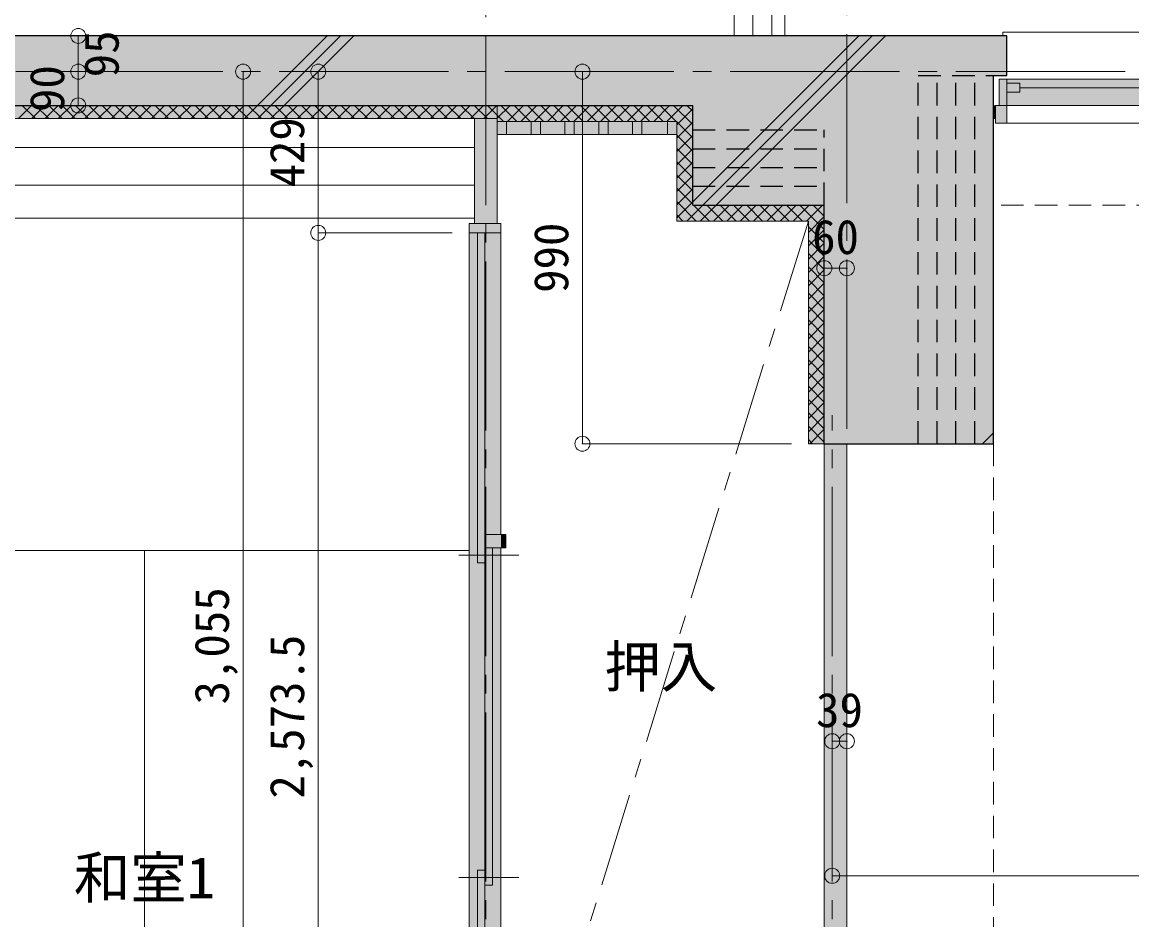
# Model space of a CAD drawing. Units: millimetres at full size, sheet at 1:50. Extents: x -9674 to 9699, y -6794 to 6791.
# Drawn here: x -5192 to -2241, y 1788 to 4176 of the extents above; entities that cross this region are included whole.
import ezdxf
from ezdxf.enums import TextEntityAlignment as Align

# ---------------------------------------------------------------- set-up
doc = ezdxf.new("R2010")
doc.units = ezdxf.units.MM
doc.header["$LTSCALE"] = 50
doc.header["$PDMODE"] = 32
doc.header["$PDSIZE"] = 40
for name, pattern in [('CHAIN1', [8, 5, -1, 1, -1]), ('CHAIN2', [12, 9, -1, 1, -1]), ('DASHED1', [1.8, 1.2, -0.6])]:
    doc.linetypes.add(name, pattern=pattern)
for name, color, linetype, lineweight in [('1-0_芯', 7, 'CHAIN2', 9), ('1-1_躯体', 2, 'Continuous', 25), ('1-2_間仕切', 3, 'Continuous', 18), ('1-3_建具', 3, 'Continuous', 18), ('1-4_仕上げ', 4, 'Continuous', 9), ('1-6_ﾊﾞﾙｺﾆｰ・階段', 7, 'Continuous', 9), ('1-7_その他', 7, 'DASHED1', 9), ('1-8_ハッチ', 4, 'Continuous', 9), ('1-A_文字', 7, 'Continuous', 9), ('1-B_寸法', 7, 'Continuous', 9), ('1-C_梁', 7, 'DASHED1', 9)]:
    doc.layers.add(name, color=color, linetype=linetype, lineweight=lineweight)
for name, color, linetype in [('4-0', 1, 'Continuous'), ('4-1', 2, 'Continuous'), ('4-2', 4, 'Continuous'), ('4-F', 4, 'Continuous')]:
    doc.layers.add(name, color=color, linetype=linetype)
doc.styles.add('ＭＳ ゴシック', font='')
doc.styles.get('ＭＳ ゴシック').set_extended_font_data('MS Gothic')

msp = doc.modelspace()

# ---------------------------------------------------------------- linework, layer by layer
at = {"layer": '1-0_芯'}
for p, q in [((-3958.75, 89.53), (-3958.75, 5294.53)), ((-2998.75, -4105.47), (-2998.75, 5294.53)), ((-8708.75, 4044.53), (8446.25, 4044.53)), ((-3037.75, 89.53), (-3037.75, 3130.71))]:
    msp.add_line(p, q, dxfattribs=at)
at = {"layer": '1-1_躯体', "linetype": 'DASHED1'}
for p, q in [((-2758.75, 3054.53), (-2758.75, 4034.53)), ((-2708.75, 3054.53), (-2708.75, 4034.53)), ((-2658.75, 3054.53), (-2658.75, 4034.53)), ((-3408.75, 3889.53), (-3058.75, 3889.53)), ((-3058.75, 3689.53), (-3058.75, 3889.53)), ((-3408.75, 3839.53), (-3058.75, 3839.53)), ((-3408.75, 3789.53), (-3058.75, 3789.53)), ((-3408.75, 3739.53), (-3058.75, 3739.53))]:
    msp.add_line(p, q, dxfattribs=at)
at = {"layer": '1-1_躯体'}
for p, q in [((-3408.75, 3689.53), (-3408.75, 3954.53)), ((-3408.75, 3689.53), (-3058.75, 3689.53)), ((-3058.75, 3054.53), (-3058.75, 3689.53)), ((-3058.75, 3054.53), (-2608.75, 3054.53))]:
    msp.add_line(p, q, dxfattribs=at)
for points in [[(-2573.75, 4034.53), (-2573.75, 4139.53), (-7108.75, 4139.53)], [(-2608.75, 3054.53), (-2608.75, 4034.53), (-2573.75, 4034.53)], [(-6308.75, 3689.53), (-6308.75, 3954.53), (-3408.75, 3954.53)]]:
    msp.add_lwpolyline(points, dxfattribs=at)
at = {"layer": '1-1_躯体', "linetype": 'DASHED1'}
msp.add_lwpolyline([(-2808.75, 3054.53), (-2808.75, 4034.53), (-2608.75, 4034.53)], dxfattribs=at)
at = {"layer": '1-2_間仕切'}
for p, q in [((-3988.75, 3640.53), (-3988.75, 3919.53)), ((-3928.75, 3640.53), (-3928.75, 3919.53)), ((-3903.75, 3877.03), (-3903.75, 3912.03)), ((-3838.75, 3877.03), (-3838.75, 3912.03)), ((-3813.75, 3877.03), (-3813.75, 3912.03)), ((-3748.75, 3877.03), (-3748.75, 3912.03)), ((-3723.75, 3877.03), (-3723.75, 3912.03)), ((-3658.75, 3877.03), (-3658.75, 3912.03)), ((-3633.75, 3877.03), (-3633.75, 3912.03)), ((-3568.75, 3877.03), (-3568.75, 3912.03)), ((-3543.75, 3877.03), (-3543.75, 3912.03)), ((-3476.25, 3877.03), (-3476.25, 3912.03)), ((-3928.75, 3877.03), (-3451.25, 3877.03)), ((-3058.75, 3054.53), (-3058.75, 1019.53)), ((-2998.75, 3054.53), (-2998.75, 495.53))]:
    msp.add_line(p, q, dxfattribs=at)
at = {"layer": '1-3_建具', "color": 7, "lineweight": 9}
for p, q in [((-2583.75, 4139.53), (-2583.75, 4149.53)), ((-2583.75, 4149.53), (-1033.75, 4149.53)), ((-2593.75, 4024.53), (-2558.75, 4024.53)), ((-2593.75, 4024.53), (-2593.75, 3954.53)), ((-2573.75, 3954.53), (-2573.75, 4024.53)), ((-1058.75, 4024.53), (-2558.75, 4024.53)), ((-2558.75, 3954.53), (-2573.75, 3954.53)), ((-1058.75, 3954.53), (-2558.75, 3954.53)), ((-2573.75, 3907.53), (-1043.75, 3907.53)), ((-4003.75, 3615.53), (-4003.75, 1042.03)), ((-3918.75, 2812.69), (-3918.75, 3615.53)), ((-3918.75, 1042.03), (-3918.75, 2777.69)), ((-3871.25, 2757.69), (-4031.25, 2757.69)), ((-3871.25, 1899.86), (-4031.25, 1899.86))]:
    msp.add_line(p, q, dxfattribs=at)
at = {"layer": '1-3_建具'}
for p, q in [((-2538.75, 4013.53), (-2573.75, 4013.53)), ((-2538.75, 3989.53), (-2573.75, 3989.53)), ((-2538.75, 4013.53), (-2538.75, 3989.53)), ((-1826.25, 4001.53), (-2538.75, 4001.53)), ((-2603.75, 3954.53), (-2573.75, 3954.53)), ((-2603.75, 3907.53), (-2603.75, 3954.53)), ((-2573.75, 3907.53), (-2573.75, 3954.53)), ((-2603.75, 3907.53), (-2603.75, 3908.56)), ((-2603.75, 3907.53), (-2573.75, 3907.53)), ((-4003.75, 3640.53), (-3918.75, 3640.53)), ((-4003.75, 3615.53), (-4003.75, 3640.53)), ((-3918.75, 3640.53), (-3918.75, 3615.53)), ((-4003.75, 3615.53), (-3918.75, 3615.53)), ((-3981.25, 2737.69), (-3981.25, 3615.53)), ((-3961.25, 2737.69), (-3961.25, 3615.53)), ((-3961.25, 2777.69), (-3961.25, 1879.86)), ((-3941.25, 1879.86), (-3941.25, 2777.69)), ((-3981.25, 2737.69), (-3961.25, 2737.69)), ((-3981.25, 1919.86), (-3961.25, 1919.86)), ((-3981.25, 1042.03), (-3981.25, 1919.86)), ((-3961.25, 1919.86), (-3961.25, 1042.03)), ((-3961.25, 1879.86), (-3941.25, 1879.86))]:
    msp.add_line(p, q, dxfattribs=at)
msp.add_lwpolyline([(-3961.25, 2812.69), (-3906.25, 2812.69), (-3906.25, 2777.69), (-3961.25, 2777.69)], close=True, dxfattribs=at)
at = {"layer": '1-4_仕上げ'}
for p, q in [((-6273.75, 3842.28), (-3988.75, 3842.28)), ((-6273.75, 3742.28), (-3988.75, 3742.28)), ((-6273.75, 3654.53), (-3988.75, 3654.53)), ((-4003.75, 2770.78), (-5745.42, 2770.78)), ((-4867.08, 2770.78), (-4867.08, 1003.28))]:
    msp.add_line(p, q, dxfattribs=at)
at = {"layer": '1-6_ﾊﾞﾙｺﾆｰ・階段'}
for p, q in [((-3298.75, 4889.53), (-3298.75, 4139.53)), ((-3248.75, 4863.06), (-3248.75, 4139.53)), ((-3198.75, 4836.6), (-3198.75, 4139.53)), ((-3163.75, 4818.07), (-3163.75, 4139.53))]:
    msp.add_line(p, q, dxfattribs=at)
at = {"layer": '1-7_その他', "color": 4, "linetype": 'CHAIN1'}
msp.add_line((-3101.25, 3647.03), (-3918.75, 1019.53), dxfattribs=at)
at = {"layer": '1-8_ハッチ'}
for p, q in [((-4566.11, 3954.53), (-4381.11, 4139.53)), ((-4530.75, 3954.53), (-4345.75, 4139.53)), ((-4495.4, 3954.53), (-4310.4, 4139.53)), ((-3408.75, 3697.67), (-2966.9, 4139.53)), ((-3381.54, 3689.53), (-2931.54, 4139.53)), ((-3346.19, 3689.53), (-2896.19, 4139.53)), ((-5202.15, 3919.53), (-5167.15, 3954.53)), ((-5191.96, 3954.53), (-5156.96, 3919.53)), ((-5166.8, 3919.53), (-5131.8, 3954.53)), ((-5156.61, 3954.53), (-5121.61, 3919.53)), ((-5131.44, 3919.53), (-5096.44, 3954.53)), ((-5121.25, 3954.53), (-5086.25, 3919.53)), ((-5096.08, 3919.53), (-5061.08, 3954.53)), ((-5085.9, 3954.53), (-5050.9, 3919.53)), ((-5060.73, 3919.53), (-5025.73, 3954.53)), ((-5050.54, 3954.53), (-5015.54, 3919.53)), ((-5025.37, 3919.53), (-4990.37, 3954.53)), ((-5015.19, 3954.53), (-4980.19, 3919.53)), ((-4990.02, 3919.53), (-4955.02, 3954.53)), ((-4979.83, 3954.53), (-4944.83, 3919.53)), ((-4954.66, 3919.53), (-4919.66, 3954.53)), ((-4944.48, 3954.53), (-4909.48, 3919.53)), ((-4919.31, 3919.53), (-4884.31, 3954.53)), ((-4909.12, 3954.53), (-4874.12, 3919.53)), ((-4883.95, 3919.53), (-4848.95, 3954.53)), ((-4873.77, 3954.53), (-4838.77, 3919.53)), ((-4848.6, 3919.53), (-4813.6, 3954.53)), ((-4838.41, 3954.53), (-4803.41, 3919.53)), ((-4813.24, 3919.53), (-4778.24, 3954.53)), ((-4803.06, 3954.53), (-4768.06, 3919.53)), ((-4777.89, 3919.53), (-4742.89, 3954.53)), ((-4767.7, 3954.53), (-4732.7, 3919.53)), ((-4742.53, 3919.53), (-4707.53, 3954.53)), ((-4732.34, 3954.53), (-4697.34, 3919.53)), ((-4707.18, 3919.53), (-4672.18, 3954.53)), ((-4696.99, 3954.53), (-4661.99, 3919.53)), ((-4671.82, 3919.53), (-4636.82, 3954.53)), ((-4661.63, 3954.53), (-4626.63, 3919.53)), ((-4636.46, 3919.53), (-4601.46, 3954.53)), ((-4626.28, 3954.53), (-4591.28, 3919.53)), ((-4601.11, 3919.53), (-4566.11, 3954.53)), ((-4590.92, 3954.53), (-4555.92, 3919.53)), ((-4565.75, 3919.53), (-4530.75, 3954.53)), ((-4555.57, 3954.53), (-4520.57, 3919.53)), ((-4530.4, 3919.53), (-4495.4, 3954.53)), ((-4520.21, 3954.53), (-4485.21, 3919.53)), ((-4495.04, 3919.53), (-4460.04, 3954.53)), ((-4484.86, 3954.53), (-4449.86, 3919.53)), ((-4459.69, 3919.53), (-4424.69, 3954.53)), ((-4449.5, 3954.53), (-4414.5, 3919.53)), ((-4424.33, 3919.53), (-4389.33, 3954.53)), ((-4414.15, 3954.53), (-4379.15, 3919.53)), ((-4388.98, 3919.53), (-4353.98, 3954.53)), ((-4378.79, 3954.53), (-4343.79, 3919.53)), ((-4353.62, 3919.53), (-4318.62, 3954.53)), ((-4343.44, 3954.53), (-4308.44, 3919.53)), ((-4318.27, 3919.53), (-4283.27, 3954.53)), ((-4308.08, 3954.53), (-4273.08, 3919.53)), ((-4282.91, 3919.53), (-4247.91, 3954.53)), ((-4272.73, 3954.53), (-4237.73, 3919.53)), ((-4247.56, 3919.53), (-4212.56, 3954.53)), ((-4237.37, 3954.53), (-4202.37, 3919.53)), ((-4212.2, 3919.53), (-4177.2, 3954.53)), ((-4202.01, 3954.53), (-4167.01, 3919.53)), ((-4176.85, 3919.53), (-4141.85, 3954.53)), ((-4166.66, 3954.53), (-4131.66, 3919.53)), ((-4141.49, 3919.53), (-4106.49, 3954.53)), ((-4131.3, 3954.53), (-4096.3, 3919.53)), ((-4106.13, 3919.53), (-4071.13, 3954.53)), ((-4095.95, 3954.53), (-4060.95, 3919.53)), ((-4070.78, 3919.53), (-4035.78, 3954.53)), ((-4060.59, 3954.53), (-4025.59, 3919.53)), ((-4035.42, 3919.53), (-4000.42, 3954.53)), ((-4025.24, 3954.53), (-3990.24, 3919.53)), ((-4000.07, 3919.53), (-3965.07, 3954.53)), ((-3989.88, 3954.53), (-3954.88, 3919.53)), ((-3964.71, 3919.53), (-3929.71, 3954.53)), ((-3954.53, 3954.53), (-3912.03, 3912.03)), ((-3929.36, 3919.53), (-3894.36, 3954.53)), ((-3928.75, 3919.53), (-3928.75, 3954.53)), ((-3919.17, 3954.53), (-3876.67, 3912.03)), ((-3901.5, 3912.03), (-3859, 3954.53)), ((-3883.82, 3954.53), (-3841.32, 3912.03)), ((-3866.15, 3912.03), (-3823.65, 3954.53)), ((-3848.46, 3954.53), (-3805.96, 3912.03)), ((-3830.79, 3912.03), (-3788.29, 3954.53)), ((-3813.11, 3954.53), (-3770.61, 3912.03)), ((-3795.44, 3912.03), (-3752.94, 3954.53)), ((-3777.75, 3954.53), (-3735.25, 3912.03)), ((-3760.08, 3912.03), (-3717.58, 3954.53)), ((-3742.4, 3954.53), (-3699.9, 3912.03)), ((-3724.73, 3912.03), (-3682.23, 3954.53)), ((-3707.04, 3954.53), (-3664.54, 3912.03)), ((-3689.37, 3912.03), (-3646.87, 3954.53)), ((-3671.68, 3954.53), (-3629.18, 3912.03)), ((-3654.02, 3912.03), (-3611.52, 3954.53)), ((-3636.33, 3954.53), (-3593.83, 3912.03)), ((-3618.66, 3912.03), (-3576.16, 3954.53)), ((-3600.97, 3954.53), (-3558.47, 3912.03)), ((-3583.3, 3912.03), (-3540.8, 3954.53)), ((-3565.62, 3954.53), (-3523.12, 3912.03)), ((-3547.95, 3912.03), (-3505.45, 3954.53)), ((-3530.26, 3954.53), (-3487.76, 3912.03)), ((-3512.59, 3912.03), (-3470.09, 3954.53)), ((-3494.91, 3954.53), (-3408.75, 3868.37)), ((-3477.24, 3912.03), (-3434.74, 3954.53)), ((-3459.55, 3954.53), (-3408.75, 3903.72)), ((-3451.25, 3902.66), (-3408.75, 3945.16)), ((-3424.2, 3954.53), (-3408.75, 3939.08)), ((-6273.75, 3919.53), (-3928.75, 3919.53)), ((-3928.75, 3912.03), (-3451.25, 3912.03)), ((-3451.25, 3647.03), (-3451.25, 3912.03)), ((-3451.25, 3867.31), (-3408.75, 3909.81)), ((-2603.75, 3919.53), (-2608.75, 3919.53)), ((-3451.25, 3875.51), (-3408.75, 3833.01)), ((-3451.25, 3831.95), (-3408.75, 3874.45)), ((-3451.25, 3840.16), (-3408.75, 3797.66)), ((-3451.25, 3796.59), (-3408.75, 3839.09)), ((-3451.25, 3804.8), (-3408.75, 3762.3)), ((-3451.25, 3761.24), (-3408.75, 3803.74)), ((-3451.25, 3769.45), (-3408.75, 3726.95)), ((-3451.25, 3725.88), (-3408.75, 3768.38)), ((-3451.25, 3734.09), (-3408.75, 3691.59)), ((-3451.25, 3690.53), (-3408.75, 3733.03)), ((-3451.25, 3698.74), (-3399.54, 3647.03)), ((-3451.25, 3655.17), (-3408.75, 3697.67)), ((-3424.04, 3647.03), (-3381.54, 3689.53)), ((-3406.68, 3689.53), (-3364.18, 3647.03)), ((-3388.69, 3647.03), (-3346.19, 3689.53)), ((-3371.33, 3689.53), (-3328.83, 3647.03)), ((-3353.33, 3647.03), (-3310.83, 3689.53)), ((-3335.97, 3689.53), (-3293.47, 3647.03)), ((-3317.97, 3647.03), (-3275.47, 3689.53)), ((-3300.62, 3689.53), (-3258.12, 3647.03)), ((-3282.62, 3647.03), (-3240.12, 3689.53)), ((-3265.26, 3689.53), (-3222.76, 3647.03)), ((-3247.26, 3647.03), (-3204.76, 3689.53)), ((-3229.91, 3689.53), (-3187.41, 3647.03)), ((-3211.91, 3647.03), (-3169.41, 3689.53)), ((-3194.55, 3689.53), (-3152.05, 3647.03)), ((-3176.55, 3647.03), (-3134.05, 3689.53)), ((-3159.2, 3689.53), (-3116.7, 3647.03)), ((-3141.2, 3647.03), (-3098.7, 3689.53)), ((-3123.84, 3689.53), (-3058.75, 3624.44)), ((-3105.84, 3647.03), (-3063.34, 3689.53)), ((-3088.49, 3689.53), (-3058.75, 3659.79)), ((-3451.25, 3663.38), (-3434.9, 3647.03)), ((-3451.25, 3647.03), (-3101.25, 3647.03)), ((-3101.25, 3616.26), (-3058.75, 3658.76)), ((-3101.25, 3054.53), (-3101.25, 3647.03)), ((-3101.25, 3631.58), (-3058.75, 3589.08)), ((-3101.25, 3580.91), (-3058.75, 3623.41)), ((-3101.25, 3596.22), (-3058.75, 3553.72)), ((-3101.25, 3545.55), (-3058.75, 3588.05)), ((-3101.25, 3560.87), (-3058.75, 3518.37)), ((-3101.25, 3510.2), (-3058.75, 3552.7)), ((-3101.25, 3525.51), (-3058.75, 3483.01)), ((-3101.25, 3474.84), (-3058.75, 3517.34)), ((-3101.25, 3490.16), (-3058.75, 3447.66)), ((-3101.25, 3439.49), (-3058.75, 3481.99)), ((-3101.25, 3454.8), (-3058.75, 3412.3)), ((-3101.25, 3404.13), (-3058.75, 3446.63)), ((-3101.25, 3419.45), (-3058.75, 3376.95)), ((-3101.25, 3368.78), (-3058.75, 3411.28)), ((-3101.25, 3384.09), (-3058.75, 3341.59)), ((-3101.25, 3333.42), (-3058.75, 3375.92)), ((-3101.25, 3348.74), (-3058.75, 3306.24)), ((-3101.25, 3298.07), (-3058.75, 3340.57)), ((-3101.25, 3313.38), (-3058.75, 3270.88)), ((-3101.25, 3262.71), (-3058.75, 3305.21)), ((-3101.25, 3278.03), (-3058.75, 3235.53)), ((-3101.25, 3227.36), (-3058.75, 3269.86)), ((-3101.25, 3242.67), (-3058.75, 3200.17)), ((-3101.25, 3192), (-3058.75, 3234.5)), ((-3101.25, 3207.32), (-3058.75, 3164.82)), ((-3101.25, 3156.64), (-3058.75, 3199.14)), ((-3101.25, 3171.96), (-3058.75, 3129.46)), ((-3101.25, 3121.29), (-3058.75, 3163.79)), ((-3101.25, 3136.61), (-3058.75, 3094.11)), ((-3101.25, 3085.93), (-3058.75, 3128.43)), ((-3101.25, 3101.25), (-3058.75, 3058.75)), ((-3097.3, 3054.53), (-3058.75, 3093.08)), ((-2637.68, 3054.53), (-2608.75, 3083.46)), ((-3101.25, 3065.89), (-3089.88, 3054.53)), ((-3058.75, 3054.53), (-3101.25, 3054.53)), ((-3061.95, 3054.53), (-3058.75, 3057.72))]:
    msp.add_line(p, q, dxfattribs=at)
at = {"layer": '1-B_寸法'}
for p, q in [((-5042.95, 4044.53), (-5042.95, 4139.53)), ((-5042.95, 3954.53), (-5042.95, 4044.53)), ((-4604.66, 989.53), (-4604.66, 4044.53)), ((-4404.66, 3615.53), (-4404.66, 4044.53)), ((-3702.16, 3054.53), (-3702.16, 4044.53)), ((-4404.66, 1042.03), (-4404.66, 3615.53)), ((-4404.66, 3615.53), (-4048.66, 3615.53)), ((-2998.75, 3521.54), (-3058.75, 3521.54)), ((-3702.16, 3054.53), (-3146.16, 3054.53)), ((-3037.75, 2262.78), (-2998.75, 2262.78)), ((-698.75, 1904.82), (-3037.75, 1904.82))]:
    msp.add_line(p, q, dxfattribs=at)
at = {"layer": '1-B_寸法', "color": 3}
for p in [(-5042.95, 4139.53), (-5042.95, 4044.53), (-4604.66, 4044.53), (-4404.66, 4044.53), (-3702.16, 4044.53), (-5042.95, 3954.53), (-4404.66, 3615.53), (-3058.75, 3521.54), (-2998.75, 3521.54), (-3702.16, 3054.53), (-3037.75, 2262.78), (-2998.75, 2262.78), (-3037.75, 1904.82)]:
    msp.add_point(p, dxfattribs=at)
at = {"layer": '1-C_梁'}
for p, q in [((-728.75, 3689.53), (-2608.75, 3689.53)), ((-2608.75, 3054.53), (-2608.75, 495.53))]:
    msp.add_line(p, q, dxfattribs=at)
at = {"layer": '4-0'}
for points in [[(-7108.75, 4139.53), (-6308.75, 3954.53), (-3408.75, 3954.53)], [(-2608.75, 4034.53), (-2573.75, 4139.53), (-7108.75, 4139.53)], [(-2608.75, 4034.53), (-7108.75, 4139.53), (-3408.75, 3954.53)], [(-2608.75, 4034.53), (-2573.75, 4034.53), (-2573.75, 4139.53)], [(-2608.75, 4034.53), (-3408.75, 3954.53), (-3408.75, 3689.53)], [(-2608.75, 4034.53), (-3408.75, 3689.53), (-3058.75, 3689.53)], [(-3058.75, 3054.53), (-2608.75, 3054.53), (-2608.75, 4034.53)], [(-2608.75, 4034.53), (-3058.75, 3689.53), (-3058.75, 3054.53)]]:
    msp.add_solid(points, dxfattribs=at)
at = {"layer": '4-1'}
msp.add_solid([(-2593.75, 4024.53), (-2593.75, 3954.53), (-1023.75, 4024.53), (-1023.75, 3954.53)], dxfattribs=at)
at = {"layer": '4-2'}
for points in [[(-3988.75, 3640.53), (-3928.75, 3640.53), (-3988.75, 3919.53), (-3928.75, 3919.53)], [(-3928.75, 3912.03), (-3928.75, 3877.03), (-3451.25, 3912.03), (-3451.25, 3910.87)], [(-3928.75, 3877.03), (-3451.25, 3877.03), (-3451.25, 3910.87)], [(-3918.75, 3640.53), (-4003.75, 3640.53), (-4003.75, 144.53)], [(-3918.75, 3640.53), (-4003.75, 144.53), (-3918.75, 2777.69)], [(-3058.75, 3054.53), (-2998.75, 3054.53), (-3058.75, 119.53), (-2998.75, 59.53)], [(-3906.25, 2777.69), (-3906.25, 2812.69), (-3918.75, 2812.69)], [(-3918.75, 2777.69), (-3906.25, 2777.69), (-3918.75, 2812.69)], [(-4003.75, 144.53), (-3918.75, 144.53), (-3918.75, 2777.69)]]:
    msp.add_solid(points, dxfattribs=at)
at = {"layer": '4-F'}
for points in [[(-6308.75, 3954.53), (-6273.75, 3919.53), (-3928.75, 3954.53), (-3928.75, 3919.53)], [(-3928.75, 3912.03), (-3928.75, 3954.53), (-3451.25, 3912.03), (-3408.75, 3954.53)], [(-3451.25, 3912.03), (-3408.75, 3954.53), (-3451.25, 3647.03), (-3408.75, 3689.53)], [(-2603.75, 3954.53), (-2608.75, 3919.53), (-2603.75, 3919.53)], [(-2603.75, 3954.53), (-2608.55, 3954.49), (-2608.75, 3919.53)], [(-2603.75, 3954.53), (-2603.75, 3908.56), (-2573.75, 3907.53)], [(-2603.75, 3954.53), (-2573.75, 3907.53), (-2573.75, 3954.53)], [(-2603.75, 3908.56), (-2603.75, 3907.53), (-2573.75, 3907.53)], [(-3408.75, 3689.53), (-3451.25, 3647.03), (-3058.75, 3689.53), (-3101.25, 3647.03)], [(-3058.75, 3689.53), (-3101.25, 3647.03), (-3058.75, 3054.53), (-3101.25, 3054.53)]]:
    msp.add_solid(points, dxfattribs=at)

# ---------------------------------------------------------------- texts
at = {"layer": '1-A_文字', "style": 'ＭＳ ゴシック'}
for s, p in [('押入', (-3643.75, 2373.28)), ('和室1', (-5054.58, 1812.03))]:
    msp.add_text(s, height=110, dxfattribs=at).set_placement(p, align=Align.BOTTOM_LEFT)
at = {"layer": '1-B_寸法', "style": 'ＭＳ ゴシック'}
for s, p in [('95', (-4907.95, 4029.53)), ('90', (-5052.95, 3937.03)), ('429', (-4414.66, 3736.28)), ('990', (-3712.16, 3455.78)), ('3,055', (-4614.66, 2360.78)), ('2,573.5', (-4414.66, 2110.03))]:
    msp.add_text(s, height=91.64, rotation=90, dxfattribs=at).set_placement(p, align=Align.BOTTOM_LEFT)
for s, p in [('60', (-3091.25, 3531.54)), ('39', (-3080.75, 2272.78))]:
    msp.add_text(s, height=91.64, dxfattribs=at).set_placement(p, align=Align.BOTTOM_LEFT)

doc.saveas('drawing.dxf')
